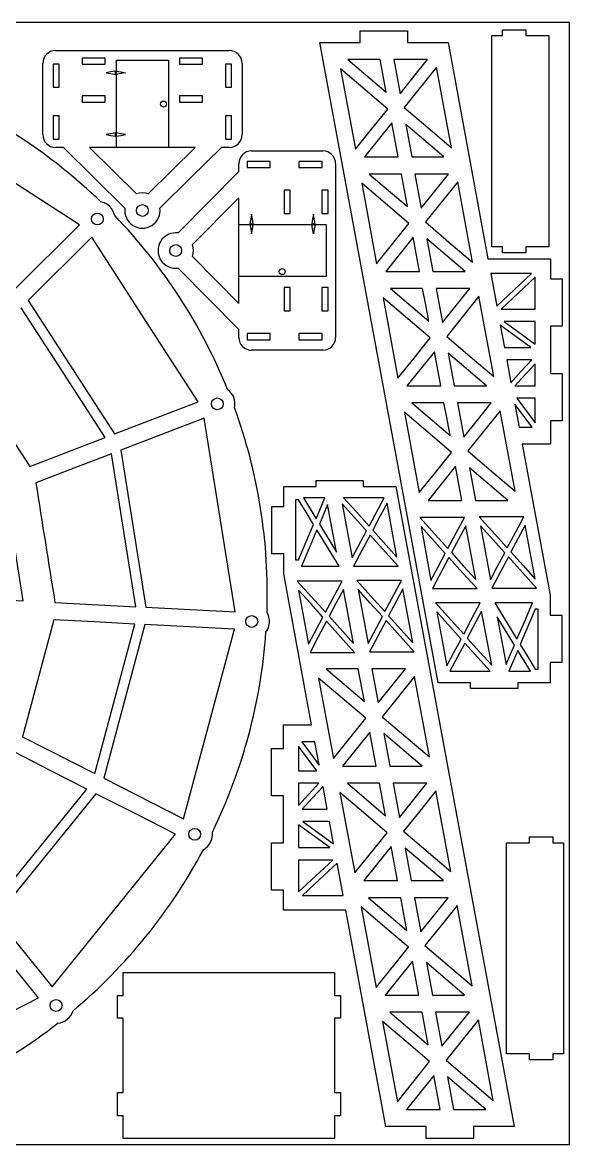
# Model space of a CAD drawing. Extents: x 0 to 1420, y 0 to 1140.
# Drawn here: x 864 to 1420, y 0 to 1140 of the extents above; entities that cross this region are included whole.
import ezdxf

# ---------------------------------------------------------------- set-up
doc = ezdxf.new("R2010")
doc.units = 0
doc.header["$MEASUREMENT"] = 0
doc.layers.add('DEFAULT', color=1, linetype='Continuous')

msp = doc.modelspace()

# ---------------------------------------------------------------- linework, layer by layer
at = {"color": 5}
msp.add_lwpolyline([(0, 0), (1420, 0), (1420, 1140), (0, 1140)], close=True, dxfattribs=at)
at = {"layer": 'DEFAULT'}
for p, q in [((1207.417, 1119.644), (1207.417, 1131.644)), ((1207.417, 1131.644), (1255.417, 1131.644)), ((1255.417, 1131.644), (1255.417, 1119.644)), ((1351.945, 1126.59), (1351.945, 1132.653)), ((1351.945, 1132.653), (1375.478, 1132.653)), ((1375.478, 1132.653), (1375.478, 1126.59)), ((1286.407, 469.217), (1166.265, 1119.644)), ((1166.265, 1119.644), (1207.417, 1119.644)), ((1255.417, 1119.644), (1296.569, 1119.644)), ((1296.569, 1119.644), (1337.116, 899.8046)), ((1341.002, 911.9827), (1341.002, 1126.59)), ((1341.002, 1126.59), (1351.945, 1126.59)), ((1375.478, 1126.59), (1398.793, 1126.59)), ((1398.793, 1126.59), (1398.793, 911.9827)), ((897.8358, 1111.391), (1074.32, 1111.391)), ((884.8137, 1026.093), (884.8137, 1098.369)), ((901.5977, 1097.656), (895.4686, 1097.656)), ((895.4686, 1097.656), (895.4686, 1074.109)), ((901.5977, 1074.109), (901.5977, 1097.656)), ((948.3484, 1103.677), (924.8008, 1103.677)), ((924.8008, 1103.677), (924.8008, 1097.549)), ((924.8008, 1097.549), (948.3484, 1097.549)), ((948.3484, 1097.549), (948.3484, 1103.677)), ((1047.175, 1103.678), (1023.628, 1103.678)), ((1023.628, 1103.678), (1023.628, 1097.549)), ((1023.628, 1097.549), (1047.175, 1097.549)), ((1047.175, 1097.549), (1047.175, 1103.678)), ((1076.581, 1097.657), (1070.452, 1097.657)), ((1070.452, 1097.657), (1070.452, 1074.11)), ((1076.581, 1074.11), (1076.581, 1097.657)), ((1087.312, 1098.375), (1087.343, 1026.099)), ((1227.611, 1102.311), (1194.852, 1102.311)), ((1194.852, 1102.311), (1233.72, 1069.17)), ((1230.666, 1085.74), (1227.611, 1102.311)), ((1275.636, 1102.311), (1241.347, 1102.311)), ((1241.347, 1102.311), (1247.781, 1067.63)), ((1284.821, 1094.459), (1251.98, 1053.599)), ((1261.709, 1084.97), (1275.636, 1102.311)), ((1299.92, 1012.739), (1284.821, 1094.459)), ((1235.266, 1052.057), (1187.328, 1092.915)), ((1187.328, 1092.915), (1202.511, 1011.2)), ((1233.72, 1069.17), (1230.666, 1085.74)), ((1247.781, 1067.63), (1261.709, 1084.97)), ((895.4686, 1074.109), (901.5977, 1074.109)), ((1070.452, 1074.11), (1076.581, 1074.11)), ((948.3484, 1065.289), (924.8008, 1065.289)), ((924.8008, 1065.289), (924.8008, 1059.16)), ((948.3484, 1059.16), (948.3484, 1065.289)), ((1047.175, 1065.289), (1023.628, 1065.289)), ((1023.628, 1065.289), (1023.628, 1059.16)), ((1047.175, 1059.16), (1047.175, 1065.289)), ((924.8008, 1059.16), (948.3484, 1059.16)), ((1023.628, 1059.16), (1047.175, 1059.16)), ((1218.888, 1031.629), (1235.266, 1052.057)), ((1251.98, 1053.599), (1275.95, 1033.169)), ((901.5977, 1044.983), (895.4686, 1044.983)), ((895.4686, 1044.983), (895.4686, 1021.436)), ((901.5977, 1021.436), (901.5977, 1044.983)), ((1076.581, 1044.983), (1070.452, 1044.983)), ((1070.452, 1044.983), (1070.452, 1021.436)), ((1076.581, 1021.436), (1076.581, 1044.983)), ((1239.461, 1038.029), (1211.607, 1003.348)), ((1245.895, 1003.348), (1239.461, 1038.029)), ((1202.511, 1011.2), (1218.888, 1031.629)), ((1292.39, 1003.348), (1253.545, 1036.469)), ((1253.545, 1036.469), (1259.727, 1003.348)), ((1275.95, 1033.169), (1299.92, 1012.739)), ((895.4686, 1021.436), (901.5977, 1021.436)), ((1070.452, 1021.436), (1076.581, 1021.436)), ((905.7833, 1013.071), (897.8358, 1013.071)), ((968.1792, 951.3228), (905.7833, 1013.071)), ((1039.706, 1013.103), (932.3574, 1013.103)), ((932.3574, 1013.103), (980.0201, 965.9376)), ((1015.873, 989.5181), (1039.706, 1013.103)), ((1066.25, 1013.071), (1035.06, 982.1982)), ((1074.291, 1013.071), (1066.25, 1013.071)), ((1097.022, 1009.48), (1169.298, 1009.48)), ((1211.607, 1003.348), (1228.751, 1003.348)), ((1228.751, 1003.348), (1245.895, 1003.348)), ((1259.727, 1003.348), (1276.059, 1003.348)), ((1276.059, 1003.348), (1292.39, 1003.348)), ((1084, 988.51), (1084, 996.4575)), ((1115.912, 998.8246), (1092.365, 998.8246)), ((1092.365, 998.8246), (1092.365, 992.6955)), ((1092.365, 992.6955), (1115.912, 992.6955)), ((1115.912, 992.6955), (1115.912, 998.8246)), ((1168.585, 998.8246), (1145.038, 998.8246)), ((1145.038, 998.8246), (1145.038, 992.6955)), ((1145.038, 992.6955), (1168.585, 992.6955)), ((1168.585, 992.6955), (1168.585, 998.8246)), ((1182.32, 996.4575), (1182.32, 819.9732)), ((921.9976, 934.5405), (838.1974, 988.4937)), ((992.0405, 965.9337), (1015.873, 989.5181)), ((1035.06, 982.1982), (1003.87, 951.3254)), ((1022.252, 926.114), (1084, 988.51)), ((1249.125, 986.0143), (1216.455, 986.0143)), ((1216.455, 986.0143), (1255.232, 952.8862)), ((1252.179, 969.4503), (1249.125, 986.0143)), ((1297.15, 986.0144), (1262.954, 986.0144)), ((1262.954, 986.0144), (1269.307, 951.3483)), ((1283.229, 968.6813), (1297.15, 986.0144)), ((1136.218, 969.4924), (1130.089, 969.4924)), ((1130.089, 969.4924), (1130.089, 945.9448)), ((1136.218, 945.9448), (1136.218, 969.4924)), ((1174.607, 969.4924), (1168.478, 969.4924)), ((1168.478, 969.4924), (1168.478, 945.9448)), ((1174.607, 945.9448), (1174.607, 969.4924)), ((1256.87, 935.7614), (1208.842, 976.6235)), ((1208.842, 976.6235), (1224.026, 894.8994)), ((1255.232, 952.8862), (1252.179, 969.4503)), ((1306.339, 978.1663), (1273.495, 937.3043)), ((1321.523, 896.4422), (1306.339, 978.1663)), ((1084.032, 961.9359), (1036.867, 914.2731)), ((1084.032, 854.5876), (1084.032, 961.9359)), ((1269.307, 951.3483), (1283.228, 968.6813)), ((1130.089, 945.9448), (1136.218, 945.9448)), ((1168.478, 945.9448), (1174.607, 945.9448)), ((1240.448, 915.3303), (1256.87, 935.7614)), ((1273.495, 937.3043), (1297.509, 916.8732)), ((857.369, 869.8889), (921.9976, 934.5405)), ((934.5494, 921.9962), (869.9717, 857.4467)), ((988.5524, 838.228), (934.5494, 921.9962)), ((1224.026, 894.8994), (1240.448, 915.3304)), ((1261.07, 921.7322), (1233.215, 887.0513)), ((1267.504, 887.0513), (1261.07, 921.7322)), ((1313.999, 887.0512), (1275.131, 920.1922)), ((1275.131, 920.1922), (1281.24, 887.0512)), ((1297.509, 916.8732), (1321.523, 896.4422)), ((1036.863, 902.2528), (1060.447, 878.4202)), ((1351.945, 911.9827), (1341.002, 911.9827)), ((1351.945, 905.9827), (1351.945, 911.9827)), ((1375.478, 905.9827), (1351.945, 905.9827)), ((1398.793, 911.9827), (1375.478, 911.9827)), ((1375.478, 911.9827), (1375.478, 905.9827)), ((1053.127, 859.2335), (1022.254, 890.4236)), ((1337.116, 899.8046), (1400.568, 899.8046)), ((1400.568, 899.8046), (1400.568, 879.4166)), ((1060.447, 878.4202), (1084.032, 854.5876)), ((1233.215, 887.0513), (1250.359, 887.0513)), ((1250.359, 887.0513), (1267.504, 887.0513)), ((1281.24, 887.0512), (1297.619, 887.0512)), ((1297.619, 887.0512), (1313.999, 887.0512)), ((1381.286, 884.8024), (1339.907, 884.8024)), ((1339.907, 884.8024), (1346.013, 851.8455)), ((1385.168, 881.1758), (1350.467, 848.754)), ((1363.649, 868.3239), (1381.286, 884.8024)), ((1385.168, 864.9649), (1385.168, 881.1758)), ((1400.568, 879.4166), (1412.568, 879.4166)), ((1412.568, 879.4166), (1412.568, 831.4166)), ((1136.218, 870.6655), (1130.089, 870.6655)), ((1130.089, 870.6655), (1130.089, 847.1179)), ((1136.218, 847.1179), (1136.218, 870.6655)), ((1174.607, 870.6655), (1168.478, 870.6655)), ((1168.478, 870.6655), (1168.478, 847.1179)), ((1174.607, 847.1179), (1174.607, 870.6655)), ((1270.732, 869.7178), (1238.069, 869.7178)), ((1238.069, 869.7178), (1276.914, 836.5963)), ((1273.823, 853.157), (1270.732, 869.7178)), ((1318.853, 869.7178), (1284.564, 869.7178)), ((1284.564, 869.7178), (1290.998, 835.037)), ((1304.925, 852.3774), (1318.853, 869.7178)), ((1346.013, 851.8455), (1363.649, 868.324)), ((869.9717, 857.4467), (957.8416, 721.9332)), ((1084, 828.0434), (1053.127, 859.2335)), ((1278.48, 819.4667), (1230.54, 860.3267)), ((1230.54, 860.3267), (1245.638, 778.6069)), ((1327.948, 861.8655), (1295.194, 821.0081)), ((1343.131, 780.1507), (1327.948, 861.8655)), ((1385.168, 848.754), (1385.168, 864.9648)), ((905.5196, 784.244), (862.7403, 850.2186)), ((1130.089, 847.1179), (1136.218, 847.1179)), ((1168.478, 847.1179), (1174.607, 847.1179)), ((1276.914, 836.5963), (1273.823, 853.157)), ((1290.998, 835.037), (1304.925, 852.3774)), ((1350.467, 848.754), (1385.168, 848.754)), ((1042.555, 754.46), (988.5524, 838.228)), ((1380.664, 809.7536), (1349.627, 832.336)), ((1349.627, 832.336), (1353.811, 809.7536)), ((1385.168, 836.1238), (1353.429, 836.1238)), ((1353.429, 836.1238), (1385.168, 813.0309)), ((1385.168, 824.5773), (1385.168, 836.1238)), ((1084, 820.0027), (1084, 828.0434)), ((1115.912, 823.8414), (1092.365, 823.8414)), ((1092.365, 823.8414), (1092.365, 817.7123)), ((1115.912, 817.7123), (1115.912, 823.8414)), ((1168.586, 823.8414), (1145.039, 823.8414)), ((1145.039, 823.8414), (1145.039, 817.7123)), ((1168.586, 817.7123), (1168.586, 823.8414)), ((1295.194, 821.0081), (1319.162, 800.5793)), ((1385.168, 813.0309), (1385.168, 824.5773)), ((1412.568, 831.4166), (1400.568, 831.4166)), ((1400.568, 831.4166), (1400.568, 783.4166)), ((1092.365, 817.7123), (1115.912, 817.7123)), ((1145.039, 817.7123), (1168.586, 817.7123)), ((1262.059, 799.0367), (1278.48, 819.4667)), ((1353.811, 809.7536), (1367.237, 809.7536)), ((1367.237, 809.7536), (1380.664, 809.7536)), ((1169.304, 806.9818), (1097.028, 806.9505)), ((1245.638, 778.6069), (1262.059, 799.0367)), ((1282.678, 805.4354), (1254.824, 770.7546)), ((1289.112, 770.7546), (1282.678, 805.4354)), ((1335.608, 770.7546), (1296.739, 803.8956)), ((1296.739, 803.8956), (1302.848, 770.7546)), ((1319.162, 800.5794), (1343.131, 780.1507)), ((804.4834, 791.9872), (871.5067, 688.7843)), ((1381.566, 797.1235), (1356.112, 797.1235)), ((1356.112, 797.1235), (1360.299, 774.0223)), ((1385.168, 793.2109), (1364.494, 770.7534)), ((1370.933, 785.5729), (1381.566, 797.1235)), ((1385.168, 770.7534), (1385.168, 793.2109)), ((948.299, 718.2695), (905.5196, 784.244)), ((1360.299, 774.0223), (1370.933, 785.5729)), ((1400.568, 783.4166), (1412.568, 783.4166)), ((1412.568, 783.4166), (1412.568, 735.4166)), ((1254.824, 770.7546), (1271.968, 770.7546)), ((1271.968, 770.7546), (1289.112, 770.7546)), ((1302.848, 770.7546), (1319.228, 770.7546)), ((1319.228, 770.7546), (1335.608, 770.7546)), ((1364.494, 770.7534), (1374.831, 770.7534)), ((1374.831, 770.7534), (1385.168, 770.7534)), ((957.8416, 721.9332), (1042.555, 754.46)), ((1292.437, 753.4213), (1259.678, 753.4213)), ((1259.678, 753.4213), (1298.546, 720.2803)), ((1295.491, 736.8508), (1292.437, 753.4213)), ((1340.461, 753.4213), (1306.173, 753.4213)), ((1306.173, 753.4213), (1312.607, 718.7404)), ((1326.534, 736.0808), (1340.461, 753.4213)), ((1385.168, 758.1233), (1366.561, 758.1233)), ((1366.561, 758.1233), (1385.168, 733.1845)), ((1385.168, 745.6539), (1385.168, 758.1233)), ((1300.088, 703.1702), (1252.148, 744.0302)), ((1252.148, 744.0302), (1267.247, 662.3103)), ((1349.647, 745.5691), (1316.805, 704.7092)), ((1364.745, 663.8492), (1349.647, 745.5691)), ((1381.862, 728.7531), (1364.334, 752.2443)), ((1364.334, 752.2443), (1368.651, 728.7531)), ((1385.168, 733.1845), (1385.168, 745.6539)), ((1048.869, 737.9686), (1006.574, 721.7299)), ((1080.365, 541.1396), (1048.869, 737.9686)), ((1298.546, 720.2803), (1295.491, 736.8508)), ((1312.607, 718.7404), (1326.534, 736.0808)), ((1412.568, 735.4166), (1400.568, 735.4166)), ((1400.568, 735.4166), (1400.568, 711.4166)), ((871.5067, 688.7843), (948.299, 718.2695)), ((1006.574, 721.73), (964.2787, 705.4913)), ((1368.651, 728.7531), (1375.256, 728.7531)), ((1375.256, 728.7531), (1381.862, 728.7531)), ((1400.568, 711.4166), (1371.863, 711.4166)), ((1371.863, 711.4166), (1400.274, 558.1093)), ((954.733, 701.8264), (916.2838, 687.0643)), ((979.2328, 546.4431), (954.733, 701.8264)), ((964.2787, 705.4913), (989.4407, 545.9077)), ((1283.667, 682.7404), (1300.088, 703.1702)), ((1316.805, 704.7092), (1340.775, 684.2792)), ((916.2839, 687.0644), (877.8347, 672.3024)), ((1304.287, 689.1389), (1276.432, 654.458)), ((1310.721, 654.458), (1304.287, 689.1389)), ((1357.216, 654.4581), (1318.348, 687.5991)), ((1318.348, 687.5991), (1324.457, 654.4581)), ((1340.775, 684.2792), (1364.745, 663.8492)), ((1162.443, 668.6064), (1162.443, 674.6064)), ((1162.443, 674.6064), (1210.443, 674.6064)), ((1210.443, 674.6064), (1210.443, 668.6064)), ((1267.247, 662.3103), (1283.667, 682.7403)), ((1129.576, 668.6064), (1162.443, 668.6064)), ((1129.576, 648.1603), (1129.576, 668.6064)), ((1210.443, 668.6064), (1243.443, 668.6064)), ((1243.443, 668.6064), (1363.586, 18.1795)), ((1144.724, 654.8312), (1141.724, 654.8312)), ((1141.724, 654.8312), (1141.724, 594.0558)), ((1152.362, 642.3727), (1144.724, 654.8312)), ((1160.58, 656.9647), (1149.637, 656.9647)), ((1149.637, 656.9647), (1162.516, 635.8211)), ((1171.522, 656.9647), (1160.58, 656.9647)), ((1162.516, 635.8211), (1171.522, 656.9647)), ((1174.237, 650.1508), (1170.043, 640.2493)), ((1183.231, 601.8107), (1174.237, 650.1508)), ((1201.346, 637.0838), (1188.97, 650.8198)), ((1188.97, 650.8198), (1199.19, 595.9695)), ((1231.522, 656.9647), (1190.435, 656.9647)), ((1190.435, 656.9647), (1203.379, 642.6479)), ((1216.323, 628.3311), (1231.522, 656.9647)), ((1234.534, 651.5838), (1227.27, 637.8991)), ((1244.657, 596.7512), (1234.534, 651.5838)), ((1276.432, 654.458), (1293.576, 654.458)), ((1293.576, 654.458), (1310.721, 654.458)), ((1324.457, 654.4581), (1340.836, 654.4581)), ((1340.836, 654.4581), (1357.216, 654.4581)), ((1117.576, 600.1603), (1117.576, 648.1603)), ((1117.576, 648.1603), (1129.576, 648.1603)), ((1159.999, 629.9144), (1152.362, 642.3727)), ((1170.043, 640.2493), (1165.849, 630.3478)), ((1203.379, 642.6478), (1216.323, 628.3311)), ((1144.724, 594.0558), (1159.999, 629.9144)), ((1165.849, 630.3478), (1183.231, 601.8107)), ((1213.723, 623.3478), (1201.346, 637.0839)), ((1227.27, 637.8991), (1220.006, 624.2143)), ((1313.128, 637.1246), (1267.844, 637.1246)), ((1267.844, 637.1246), (1296.336, 605.4911)), ((1293.736, 600.5077), (1269.085, 627.9709)), ((1269.085, 627.9709), (1279.208, 573.1383)), ((1314.553, 628.7527), (1300.02, 601.3744)), ((1304.732, 621.3078), (1313.128, 637.1246)), ((1324.773, 573.9023), (1314.553, 628.7527)), ((1373.54, 637.7639), (1328.257, 637.7639)), ((1328.257, 637.7639), (1356.749, 606.1303)), ((1354.149, 601.1469), (1329.439, 628.6749)), ((1329.439, 628.6749), (1339.644, 573.8226)), ((1374.965, 629.3918), (1360.432, 602.0136)), ((1365.144, 621.9471), (1373.54, 637.7639)), ((1385.185, 574.5415), (1374.965, 629.3918)), ((1163.249, 624.3892), (1155.427, 605.9933)), ((1185.799, 587.5975), (1163.249, 624.3892)), ((1199.19, 595.9695), (1213.723, 623.3478)), ((1217.406, 619.231), (1209.01, 603.4142)), ((1245.898, 587.5975), (1217.406, 619.231)), ((1220.006, 624.2143), (1244.657, 596.7512)), ((1296.336, 605.4911), (1304.732, 621.3078)), ((1356.749, 606.1303), (1365.144, 621.9471)), ((864.8943, 552.4404), (856.3171, 606.5942)), ((1155.427, 605.9933), (1147.605, 587.5975)), ((1129.576, 600.1603), (1117.576, 600.1603)), ((1129.576, 579.7141), (1129.576, 600.1603)), ((1141.724, 594.0558), (1144.724, 594.0558)), ((1209.01, 603.4142), (1200.614, 587.5975)), ((1297.42, 596.391), (1280.628, 564.7575)), ((1286.472, 586.823), (1293.736, 600.5077)), ((1311.72, 580.5743), (1297.42, 596.391)), ((1300.02, 601.3744), (1312.396, 587.6384)), ((1357.832, 597.0302), (1341.04, 565.3967)), ((1346.896, 587.4847), (1354.149, 601.1469)), ((1372.132, 581.2134), (1357.832, 597.0302)), ((1360.432, 602.0136), (1372.808, 588.2775)), ((1147.605, 587.5975), (1185.799, 587.5975)), ((1200.614, 587.5975), (1245.898, 587.5975)), ((1279.208, 573.1383), (1286.472, 586.823)), ((1312.396, 587.6384), (1324.773, 573.9023)), ((1339.644, 573.8226), (1346.896, 587.4847)), ((1372.808, 588.2775), (1385.185, 574.5415)), ((1157.987, 426.4067), (1129.576, 579.7141)), ((1188.811, 572.4268), (1143.419, 572.4268)), ((1143.419, 572.4268), (1157.719, 556.61)), ((1172.019, 540.7932), (1188.811, 572.4268)), ((1249.223, 573.0659), (1203.831, 573.0659)), ((1203.831, 573.0659), (1218.131, 557.2491)), ((1232.431, 541.4324), (1249.223, 573.0659)), ((1326.02, 564.7575), (1311.72, 580.5743)), ((1386.432, 565.3967), (1372.132, 581.2134)), ((1157.042, 549.5458), (1144.666, 563.2818)), ((1144.666, 563.2818), (1154.886, 508.4315)), ((1190.207, 564.0007), (1182.954, 550.3386)), ((1200.412, 509.1485), (1190.207, 564.0007)), ((1217.455, 550.1851), (1205.078, 563.9211)), ((1205.078, 563.9211), (1215.298, 509.0707)), ((1250.643, 564.6851), (1243.379, 551.0004)), ((1260.766, 509.8525), (1250.643, 564.6851)), ((1280.628, 564.7575), (1326.02, 564.7575)), ((1341.04, 565.3967), (1386.432, 565.3967)), ((785.6326, 556.5944), (864.8943, 552.4404)), ((897.0975, 550.7502), (979.2328, 546.4431)), ((1169.419, 535.8098), (1157.042, 549.5458)), ((1157.719, 556.6099), (1172.019, 540.7932)), ((1182.954, 550.3386), (1175.702, 536.6764)), ((1229.831, 536.449), (1217.455, 550.1851)), ((1218.131, 557.2491), (1232.431, 541.4324)), ((1243.379, 551.0004), (1236.115, 537.3157)), ((1329.236, 550.226), (1283.953, 550.226)), ((1283.953, 550.226), (1312.445, 518.5923)), ((1320.84, 534.4092), (1329.236, 550.226)), ((1382.246, 550.226), (1344.052, 550.226)), ((1344.052, 550.226), (1366.601, 513.4342)), ((1374.424, 531.8301), (1382.246, 550.226)), ((1400.274, 558.1093), (1400.274, 537.663)), ((989.4407, 545.9077), (1080.365, 541.1396)), ((1154.886, 508.4315), (1169.419, 535.8098)), ((1175.702, 536.6764), (1200.412, 509.1485)), ((1215.298, 509.0707), (1229.831, 536.449)), ((1236.115, 537.3157), (1260.766, 509.8525)), ((1309.844, 513.609), (1285.193, 541.0721)), ((1285.193, 541.0721), (1295.316, 486.2395)), ((1330.661, 541.8539), (1316.128, 514.4756)), ((1340.881, 487.0036), (1330.661, 541.8539)), ((1364.001, 507.4757), (1346.62, 536.0128)), ((1346.62, 536.0128), (1355.613, 487.6727)), ((1385.126, 543.7676), (1369.851, 507.9091)), ((1388.126, 543.7676), (1385.126, 543.7676)), ((1388.126, 482.9922), (1388.126, 543.7676)), ((1400.274, 537.663), (1412.274, 537.663)), ((1412.274, 537.663), (1412.274, 489.663)), ((896.1692, 533.1172), (864.3376, 414.235)), ((937.2943, 530.9619), (896.1692, 533.1172)), ((978.4193, 528.8065), (937.2943, 530.9619)), ((937.6041, 376.9039), (978.4193, 528.8065)), ((988.6302, 528.2714), (946.7119, 372.2632)), ((1034.038, 525.8916), (988.6302, 528.2714)), ((1079.446, 523.5119), (1034.038, 525.8916)), ((1173.102, 531.6931), (1164.706, 515.8763)), ((1201.594, 500.0595), (1173.102, 531.6931)), ((1233.514, 532.3323), (1225.119, 516.5156)), ((1262.006, 500.6988), (1233.514, 532.3323)), ((1312.445, 518.5923), (1320.84, 534.4091)), ((1366.601, 513.4342), (1374.424, 531.8301)), ((1027.639, 331.0289), (1079.446, 523.5119)), ((1164.706, 515.8763), (1156.31, 500.0595)), ((1225.119, 516.5156), (1216.723, 500.6988)), ((1302.58, 499.9243), (1309.844, 513.609)), ((1316.128, 514.4756), (1328.504, 500.7396)), ((1313.528, 509.4923), (1298.329, 480.8587)), ((1326.472, 495.1755), (1313.528, 509.4923)), ((1367.335, 502.0023), (1358.328, 480.8587)), ((1359.807, 497.5742), (1364.001, 507.4757)), ((1380.213, 480.8587), (1367.335, 502.0023)), ((1369.851, 507.9091), (1377.489, 495.4507)), ((1156.31, 500.0595), (1201.594, 500.0595)), ((1216.723, 500.6988), (1262.006, 500.6988)), ((1295.316, 486.2395), (1302.58, 499.9243)), ((1339.416, 480.8587), (1326.472, 495.1755)), ((1328.504, 500.7396), (1340.881, 487.0036)), ((1355.613, 487.6727), (1359.807, 497.5742)), ((1377.489, 495.4507), (1385.126, 482.9922)), ((1189.014, 483.3654), (1172.635, 483.3654)), ((1172.635, 483.3654), (1211.503, 450.2244)), ((1205.394, 483.3654), (1189.014, 483.3654)), ((1211.503, 450.2244), (1205.394, 483.3654)), ((1236.274, 483.3654), (1219.13, 483.3654)), ((1219.13, 483.3654), (1225.564, 448.6846)), ((1225.564, 448.6846), (1253.418, 483.3654)), ((1253.418, 483.3654), (1236.274, 483.3654)), ((1298.329, 480.8587), (1339.416, 480.8587)), ((1358.328, 480.8587), (1369.271, 480.8587)), ((1369.271, 480.8587), (1380.213, 480.8587)), ((1385.126, 482.9922), (1388.126, 482.9922)), ((1412.274, 489.663), (1400.274, 489.663)), ((1400.274, 489.663), (1400.274, 469.2169)), ((1189.075, 453.5443), (1165.105, 473.9743)), ((1165.105, 473.9743), (1180.204, 392.2544)), ((1262.604, 475.5132), (1246.183, 455.0832)), ((1277.703, 393.7934), (1262.604, 475.5132)), ((1319.407, 469.217), (1286.407, 469.217)), ((1319.407, 463.217), (1319.407, 469.217)), ((1400.274, 469.217), (1367.407, 469.217)), ((1367.407, 469.217), (1367.407, 463.217)), ((1367.407, 463.217), (1319.407, 463.217)), ((1213.046, 433.1143), (1189.076, 453.5443)), ((1246.183, 455.0832), (1229.762, 434.6533)), ((1229.762, 434.6533), (1277.703, 393.7934)), ((1129.283, 402.4067), (1129.283, 426.4067)), ((1129.283, 426.4067), (1157.987, 426.4067)), ((1180.204, 392.2544), (1213.046, 433.1143)), ((864.3376, 414.235), (937.6041, 376.9039)), ((1217.244, 419.0831), (1203.317, 401.7427)), ((1223.678, 384.4023), (1217.244, 419.0831)), ((1270.173, 384.4023), (1231.305, 417.5432)), ((1231.305, 417.5432), (1234.359, 400.9728)), ((1117.283, 354.4067), (1117.283, 402.4067)), ((1117.283, 402.4067), (1129.283, 402.4067)), ((1163.29, 379.7002), (1144.682, 404.639)), ((1144.682, 404.639), (1144.682, 392.1696)), ((1154.594, 409.0704), (1147.989, 409.0704)), ((1147.989, 409.0704), (1165.516, 385.5792)), ((1161.2, 409.0704), (1154.594, 409.0704)), ((1165.516, 385.5792), (1161.2, 409.0704)), ((1203.317, 401.7427), (1189.389, 384.4023)), ((1234.359, 400.9728), (1237.414, 384.4023)), ((893.0027, 379.8113), (856.3174, 398.5023)), ((1144.682, 392.1696), (1144.682, 379.7002)), ((929.6879, 361.1203), (893.0027, 379.8114)), ((1144.682, 379.7002), (1163.29, 379.7002)), ((1189.389, 384.4023), (1223.678, 384.4023)), ((1237.414, 384.4023), (1270.173, 384.4023)), ((946.7119, 372.2632), (1027.639, 331.0289)), ((1155.019, 367.0701), (1144.682, 367.0701)), ((1144.682, 367.0701), (1144.682, 344.6125)), ((1144.682, 344.6125), (1165.357, 367.0701)), ((1165.357, 367.0701), (1155.02, 367.0701)), ((1210.623, 367.0688), (1194.243, 367.0688)), ((1194.243, 367.0688), (1233.111, 333.9278)), ((1227.002, 367.0688), (1210.623, 367.0688)), ((1233.111, 333.9278), (1227.002, 367.0688)), ((1257.882, 367.0688), (1240.738, 367.0688)), ((1240.738, 367.0688), (1247.172, 332.388)), ((1247.172, 332.388), (1275.027, 367.0688)), ((1275.027, 367.0688), (1257.882, 367.0688)), ((830.6144, 238.9481), (929.6879, 361.1203)), ((938.7985, 356.4784), (837.0471, 231.004)), ((979.2105, 335.8886), (938.7985, 356.4784)), ((1129.283, 354.4067), (1117.283, 354.4067)), ((1129.283, 306.4067), (1129.283, 354.4067)), ((1169.551, 363.8011), (1158.918, 352.2505)), ((1173.738, 340.6999), (1169.551, 363.8011)), ((1210.688, 337.244), (1186.719, 357.6728)), ((1186.719, 357.6728), (1201.902, 275.9579)), ((1284.212, 359.2167), (1267.792, 338.7867)), ((1299.311, 277.4968), (1284.212, 359.2167)), ((1158.918, 352.2505), (1148.284, 340.6999)), ((1019.622, 315.2988), (979.2105, 335.8886)), ((1148.284, 340.6999), (1173.738, 340.6999)), ((1234.656, 316.8153), (1210.688, 337.244)), ((1267.792, 338.7867), (1251.371, 318.3567)), ((1176.421, 301.6997), (1144.682, 324.7927)), ((1144.682, 324.7927), (1144.682, 313.2462)), ((1162.613, 328.0699), (1149.187, 328.0699)), ((1149.187, 328.0699), (1180.223, 305.4875)), ((1176.04, 328.0699), (1162.613, 328.0699)), ((1180.223, 305.4875), (1176.04, 328.0699)), ((894.3277, 160.267), (1019.622, 315.2988)), ((1144.682, 313.2462), (1144.682, 301.6997)), ((1201.902, 275.9579), (1234.656, 316.8153)), ((1251.371, 318.3567), (1299.311, 277.4968)), ((1379.315, 306.6721), (1379.315, 312.6721)), ((1379.315, 312.6721), (1402.848, 312.6721)), ((1402.848, 312.6721), (1402.848, 306.6721)), ((1117.283, 258.4067), (1117.283, 306.4067)), ((1117.283, 306.4067), (1129.283, 306.4067)), ((1144.682, 301.6997), (1176.421, 301.6997)), ((1238.852, 302.7865), (1224.925, 285.4461)), ((1245.286, 268.1057), (1238.852, 302.7865)), ((1291.781, 268.1057), (1252.936, 301.2273)), ((1252.936, 301.2273), (1256.027, 284.6665)), ((1356, 92.0652), (1356, 306.6721)), ((1356, 306.6721), (1379.315, 306.6721)), ((1402.848, 306.6721), (1413.791, 306.6721)), ((1413.791, 306.6721), (1413.791, 92.0652)), ((1144.682, 256.6478), (1179.383, 289.0696)), ((1179.383, 289.0696), (1144.682, 289.0696)), ((1144.682, 289.0696), (1144.682, 272.8587)), ((1183.838, 285.9781), (1166.201, 269.4996)), ((1189.944, 253.0211), (1183.838, 285.9781)), ((1224.925, 285.4461), (1210.998, 268.1057)), ((1256.027, 284.6664), (1259.118, 268.1057)), ((1144.682, 272.8587), (1144.682, 256.6478)), ((1166.201, 269.4996), (1148.564, 253.0211)), ((1210.998, 268.1057), (1245.286, 268.1057)), ((1259.118, 268.1057), (1291.781, 268.1057)), ((1129.283, 258.4067), (1117.283, 258.4067)), ((1129.283, 238.0187), (1129.283, 258.4067)), ((1148.564, 253.0211), (1189.944, 253.0211)), ((1232.341, 220.9502), (1208.327, 241.3812)), ((1208.327, 241.3812), (1223.512, 159.6571)), ((1232.231, 250.7722), (1215.852, 250.7722)), ((1215.852, 250.7722), (1254.72, 217.6312)), ((1248.611, 250.7722), (1232.231, 250.7722)), ((1254.72, 217.6312), (1248.611, 250.7722)), ((1279.491, 250.7722), (1262.347, 250.7722)), ((1262.347, 250.7722), (1268.781, 216.0914)), ((1268.781, 216.0914), (1296.635, 250.7722)), ((1296.635, 250.7722), (1279.491, 250.7722)), ((1305.824, 242.9241), (1289.402, 222.4931)), ((1321.009, 161.2), (1305.824, 242.9241)), ((837.0471, 231.004), (894.3277, 160.267)), ((1192.734, 238.0187), (1129.283, 238.0187)), ((1233.282, 18.1795), (1192.734, 238.0187)), ((1256.355, 200.5192), (1232.341, 220.9502)), ((1289.402, 222.4931), (1272.981, 202.0621)), ((1223.512, 159.6571), (1256.355, 200.5192)), ((1272.981, 202.0621), (1321.009, 161.2)), ((880.5807, 149.102), (851.9732, 184.4445)), ((1260.543, 186.4751), (1246.622, 169.1421)), ((1266.896, 151.8091), (1260.543, 186.4751)), ((1313.395, 151.8091), (1274.618, 184.9372)), ((1274.618, 184.9372), (1277.672, 168.3731)), ((966.5959, 151.5942), (966.5959, 174.9191)), ((966.5959, 174.9191), (1181.266, 174.9191)), ((1181.266, 174.9191), (1181.266, 151.5942)), ((1246.622, 169.1421), (1232.7, 151.8091)), ((1277.672, 168.3731), (1280.725, 151.8091)), ((703.148, 58.2653), (880.5807, 149.102)), ((960.5959, 128.2814), (960.5959, 151.5942)), ((960.5959, 151.5942), (966.5959, 151.5942)), ((1181.266, 151.5942), (1187.266, 151.5942)), ((1187.266, 151.5942), (1187.266, 128.2814)), ((1232.7, 151.8091), (1266.896, 151.8091)), ((1280.725, 151.8091), (1313.395, 151.8091)), ((966.5959, 128.2814), (960.5959, 128.2814)), ((966.5959, 52.8187), (966.5959, 128.2814)), ((1187.266, 128.2814), (1181.266, 128.2814)), ((1181.266, 128.2814), (1181.266, 52.8187)), ((1253.792, 134.4756), (1237.46, 134.4756)), ((1237.46, 134.4756), (1276.305, 101.3541)), ((1270.124, 134.4756), (1253.792, 134.4756)), ((1276.305, 101.3541), (1270.124, 134.4756)), ((1301.099, 134.4756), (1283.955, 134.4756)), ((1283.955, 134.4756), (1290.389, 99.7948)), ((1290.389, 99.7948), (1318.244, 134.4756)), ((1318.244, 134.4756), (1301.099, 134.4756)), ((1327.339, 126.6233), (1310.962, 106.1946)), ((1342.522, 44.9086), (1327.339, 126.6233)), ((1253.9, 104.6546), (1229.93, 125.0845)), ((1229.93, 125.0845), (1245.029, 43.3647)), ((1277.87, 84.2246), (1253.9, 104.6546)), ((1310.962, 106.1946), (1294.585, 85.7659)), ((1379.315, 92.0652), (1356, 92.0652)), ((1379.315, 86.0019), (1379.315, 92.0652)), ((1413.791, 92.0652), (1402.848, 92.0652)), ((1402.848, 92.0652), (1402.848, 86.0019)), ((1245.029, 43.3647), (1277.87, 84.2246)), ((1294.585, 85.7659), (1342.522, 44.9086)), ((1402.848, 86.0019), (1379.315, 86.0019)), ((1282.069, 70.1933), (1268.141, 52.8529)), ((1288.503, 35.5125), (1282.069, 70.1933)), ((1334.998, 35.5125), (1296.13, 68.6535)), ((1296.13, 68.6535), (1299.184, 52.083)), ((960.5959, 29.3138), (960.5959, 52.8187)), ((960.5959, 52.8187), (966.5959, 52.8187)), ((1181.266, 52.8187), (1187.266, 52.8187)), ((1187.266, 52.8187), (1187.266, 29.3138)), ((1268.141, 52.8529), (1254.214, 35.5125)), ((1299.184, 52.083), (1302.239, 35.5125)), ((1254.214, 35.5125), (1288.503, 35.5125)), ((1302.239, 35.5125), (1334.998, 35.5125)), ((966.5959, 29.3138), (960.5959, 29.3138)), ((966.5959, 6.1785), (966.5959, 29.3138)), ((1187.266, 29.3138), (1181.266, 29.3138)), ((1181.266, 29.3138), (1181.266, 6.1785)), ((1274.434, 18.1795), (1233.282, 18.1795)), ((1274.434, 6.1794), (1274.434, 18.1795)), ((1363.586, 18.1795), (1322.434, 18.1795)), ((1322.434, 18.1795), (1322.434, 6.1794)), ((1181.266, 6.1785), (966.5959, 6.1785)), ((1322.434, 6.1794), (1274.434, 6.1794))]:
    msp.add_line(p, q, dxfattribs=at)
at = {"layer": 'DEFAULT', "color": 5}
for p, q in [((959.6541, 1013.103), (959.6541, 1101.814)), ((959.6541, 1101.814), (1012.395, 1101.814)), ((1012.395, 1101.814), (1012.395, 1013.103)), ((953.9793, 1089.715), (949.1144, 1088.847)), ((949.1144, 1088.847), (953.9793, 1087.978)), ((958.8439, 1090.583), (953.9793, 1089.715)), ((953.9793, 1087.978), (958.8437, 1087.11)), ((958.8437, 1087.11), (958.8439, 1087.113)), ((958.8439, 1089.995), (958.8439, 1090.583)), ((959.2722, 1089.856), (958.8439, 1089.995)), ((958.8439, 1089.857), (959.2722, 1089.995)), ((958.8439, 1087.113), (958.8439, 1089.857)), ((959.2722, 1089.995), (959.2722, 1090.583)), ((959.2722, 1090.583), (964.1368, 1089.715)), ((959.2722, 1087.113), (959.2722, 1089.857)), ((959.2724, 1087.111), (959.2722, 1087.113)), ((964.1368, 1087.979), (959.2724, 1087.111)), ((964.1368, 1089.715), (969.0016, 1088.847)), ((969.0016, 1088.847), (964.1368, 1087.979)), ((953.9792, 1026.903), (949.1143, 1026.035)), ((949.1143, 1026.035), (953.9792, 1025.167)), ((958.8439, 1027.771), (953.9792, 1026.903)), ((958.8438, 1026.761), (959.2721, 1026.903)), ((958.8438, 1024.301), (958.8438, 1026.761)), ((958.8439, 1026.903), (958.8439, 1027.771)), ((959.2722, 1027.045), (958.8439, 1026.903)), ((964.1368, 1026.903), (959.2722, 1027.771)), ((959.2722, 1027.771), (959.2722, 1027.045)), ((959.2722, 1026.903), (959.2722, 1024.301)), ((969.0016, 1026.035), (964.1368, 1026.903)), ((964.1368, 1025.167), (969.0016, 1026.035)), ((953.9792, 1025.167), (958.8436, 1024.298)), ((958.8436, 1024.298), (958.8438, 1024.301)), ((959.2722, 1024.301), (959.2724, 1024.298)), ((959.2724, 1024.298), (964.1368, 1025.167)), ((1096.096, 940.314), (1095.228, 935.4496)), ((1095.228, 935.4496), (1095.23, 935.4494)), ((1095.23, 935.021), (1095.228, 935.0208)), ((1095.228, 935.0208), (1096.096, 930.1564)), ((1095.23, 935.4494), (1097.69, 935.4494)), ((1097.832, 935.021), (1095.23, 935.021)), ((1096.964, 945.1788), (1096.096, 940.314)), ((1097.832, 940.314), (1096.964, 945.1788)), ((1097.69, 935.4494), (1097.832, 935.0211)), ((1098.7, 935.4493), (1097.832, 940.314)), ((1097.974, 935.0211), (1097.832, 935.4493)), ((1097.832, 935.4493), (1098.7, 935.4493)), ((1097.832, 930.1564), (1098.7, 935.0211)), ((1098.7, 935.0211), (1097.974, 935.0211)), ((1158.907, 940.3139), (1158.039, 935.4495)), ((1158.039, 935.4495), (1158.042, 935.4493)), ((1158.04, 935.0208), (1158.042, 935.021)), ((1158.908, 930.1564), (1158.04, 935.0208)), ((1158.042, 935.4493), (1160.786, 935.4493)), ((1158.042, 935.021), (1160.786, 935.021)), ((1159.776, 945.1787), (1158.907, 940.3139)), ((1160.644, 940.3139), (1159.776, 945.1787)), ((1161.512, 935.4493), (1160.644, 940.3139)), ((1161.512, 935.0211), (1160.644, 930.1564)), ((1160.786, 935.021), (1160.924, 935.4493)), ((1160.786, 935.4493), (1160.924, 935.0211)), ((1160.924, 935.4493), (1161.512, 935.4493)), ((1160.924, 935.0211), (1161.512, 935.0211)), ((1084.031, 934.6392), (1172.743, 934.6392)), ((1096.096, 930.1564), (1096.964, 925.2916)), ((1096.964, 925.2916), (1097.832, 930.1564)), ((1159.776, 925.2916), (1158.908, 930.1564)), ((1160.644, 930.1564), (1159.776, 925.2916)), ((1172.743, 934.6392), (1172.743, 881.8979)), ((1172.743, 881.8979), (1084.031, 881.8979))]:
    msp.add_line(p, q, dxfattribs=at)
for centre, radius in [((1007.478, 1057.106), 3.0459), ((1128.035, 886.8156), 3.046)]:
    msp.add_circle(centre, radius, dxfattribs=at)
at = {"layer": 'DEFAULT'}
for centre, radius in [((940.2206, 940.2216), 6), ((986.0247, 948.9686), 6), ((1019.898, 908.2686), 6), ((1062.128, 752.5015), 6), ((1097.142, 531.4266), 5.9999), ((1039.211, 315.2228), 5.9999), ((898.3499, 141.2736), 6)]:
    msp.add_circle(centre, radius, dxfattribs=at)
for centre, radius, start, end in [((897.8358, 1098.369), 13.0221, 90, 180), ((1074.289, 1098.369), 13.022, 0.0247064, 89.8651879), ((559.5974, 559.598), 553.3431, 46.0350446, 67.9650036), ((897.8358, 1026.093), 13.0221, 180, 270), ((1074.321, 1026.093), 13.0221, 269.8673375, 0.0247064), ((1097.022, 996.4575), 13.0221, 90, 180), ((1169.298, 996.4575), 13.0221, 0, 90), ((940.2208, 940.2218), 18.0001, 45, 78.7309124), ((986.0247, 948.9687), 17.9999, 70.4753998, 109.4865691), ((940.2206, 940.2216), 18, 11.2690876, 45), ((986.0246, 948.9686), 18.0001, 172.4850577, 7.5235442), ((559.5972, 559.5978), 553.3432, 22.0350481, 43.965009), ((1019.898, 908.2687), 18.0001, 82.4850323, 277.5235442), ((1019.898, 908.2686), 17.9999, 340.4753998, 19.4865691), ((1097.022, 819.9726), 13.0221, 179.8676061, 270.0247064), ((1169.298, 820.0039), 13.022, 270.0247064, 359.8649194), ((1062.128, 752.5014), 18.0001, 347.2691031, 54.7313737), ((559.5972, 559.5978), 553.3431, 358.0350391, 19.9650087), ((51498.05, 8632.019), 51242.2029, 188.93623539, 189.07384343), ((1097.143, 531.4265), 18, 323.2689744, 30.7308571), ((559.5972, 559.5978), 553.3431, 334.0350466, 355.9650051), ((1039.211, 315.2226), 17.9999, 299.2686117, 6.731209), ((559.5973, 559.5978), 553.3431, 310.0350426, 331.964996), ((898.35, 141.2734), 18, 275.2691175, 342.7311607), ((559.5973, 559.5978), 553.3432, 286.0350502, 307.965004)]:
    msp.add_arc(centre, radius, start, end, dxfattribs=at)

doc.saveas('drawing.dxf')
